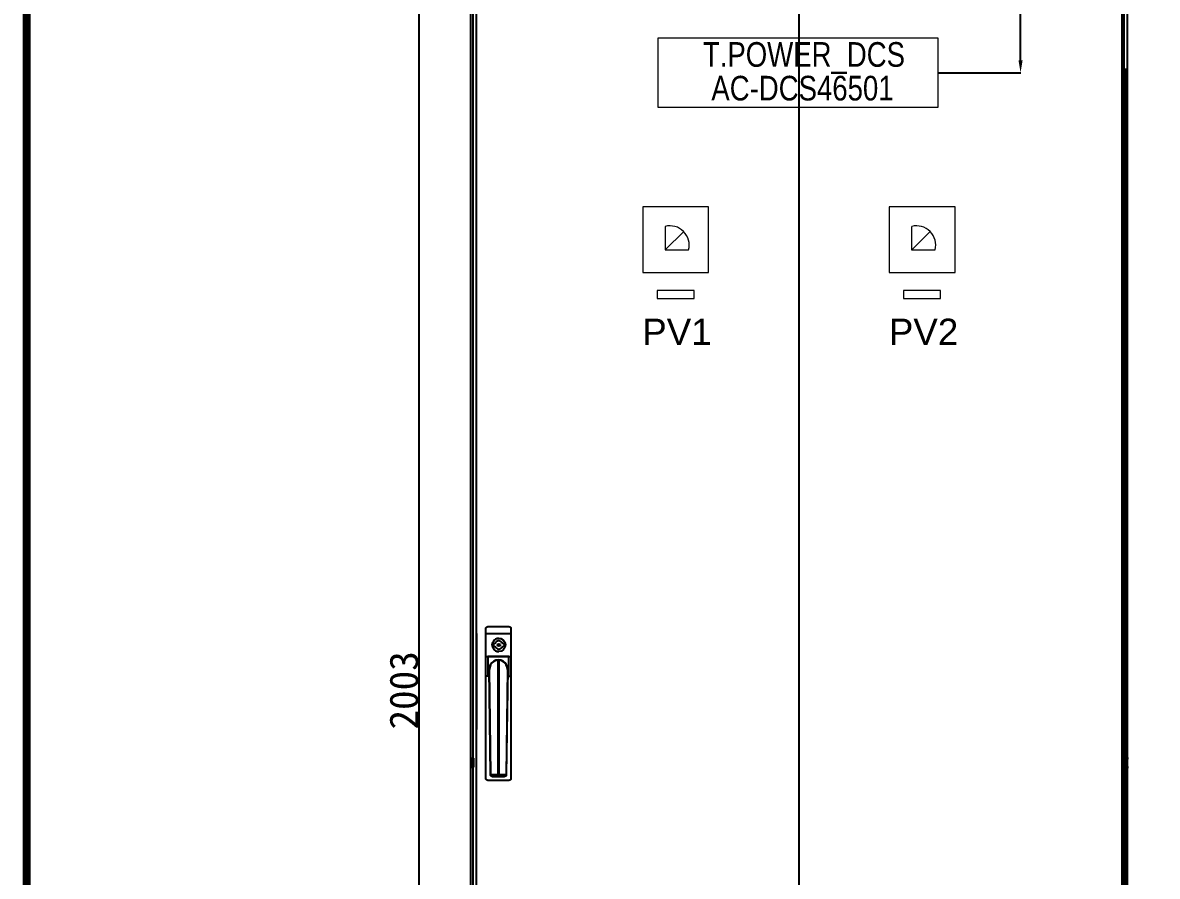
# Model space of a CAD drawing. Extents: x 81437 to 204847, y -54769 to -29444.
# Drawn here: x 81437 to 82818, y -53016 to -51977 of the extents above; entities that cross this region are included whole.
import ezdxf
from ezdxf.enums import TextEntityAlignment as Align
from ezdxf.lldxf.tags import DXFTag

# ---------------------------------------------------------------- set-up
doc = ezdxf.new("R2010")
doc.units = 0
doc.header["$LTSCALE"] = 100
doc.header["$MEASUREMENT"] = 0
doc.layers.add('HLSTK', color=7, linetype='Continuous')
doc.layers.add('t', color=1, linetype='Continuous')
doc.layers.add('细实线', color=7, linetype='Continuous', lineweight=20)
doc.styles.add('HZ', font='arial.ttf', dxfattribs={"width": 0.7})
doc.styles.get("Standard").update_dxf_attribs({"font": ''})
doc.styles.add('微软雅黑', font='')
doc.styles.get('Standard').set_extended_font_data('SimSun')
doc.styles.get('微软雅黑').set_extended_font_data('Microsoft YaHei')
tags = doc.linetypes.add('CENTER', pattern=[2, 1.25, -0.25, 0.25, -0.25]).pattern_tags.tags
tags[10:11] = [DXFTag(74, 4), DXFTag(75, 0), DXFTag(340, '0'), DXFTag(46, 1.0), DXFTag(50, 0.0), DXFTag(44, 0.0), DXFTag(45, 0.0)]
tags[8:9] = [DXFTag(74, 4), DXFTag(75, 0), DXFTag(340, '0'), DXFTag(46, 1.0), DXFTag(50, 0.0), DXFTag(44, 0.0), DXFTag(45, 0.0)]
tags[6:7] = [DXFTag(74, 4), DXFTag(75, 0), DXFTag(340, '0'), DXFTag(46, 1.0), DXFTag(50, 0.0), DXFTag(44, 0.0), DXFTag(45, 0.0)]
tags[4:5] = [DXFTag(74, 4), DXFTag(75, 0), DXFTag(340, '0'), DXFTag(46, 1.0), DXFTag(50, 0.0), DXFTag(44, 0.0), DXFTag(45, 0.0)]
doc.dimstyles.new('ISO-25', dxfattribs={"dimtxt": 35, "dimasz": 35, "dimexe": 1.25, "dimexo": 0.625, "dimtad": 1, "dimtoh": 1, "dimdec": 0, "dimtxsty": 'Standard', "dimcen": 2.5, "dimadec": 0, "dimazin": 0, "dimtfac": 1, "dimtdec": 0, "dimtmove": 0, "dimatfit": 3, "dimfxl": 1, "dimarcsym": 0})
doc.dimstyles.new('STANDARD$0', dxfattribs={"dimtxt": 25, "dimasz": 15, "dimexe": 0.18, "dimexo": 0.0625, "dimgap": 0.09, "dimtad": 0, "dimdec": 0, "dimzin": 0, "dimdsep": 46, "dimtxsty": 'Standard', "dimcen": 0.09, "dimadec": 0, "dimazin": 0, "dimtfac": 1, "dimtdec": 0, "dimtofl": 0, "dimtmove": 0, "dimatfit": 3, "dimfxl": 1, "dimtolj": 1, "dimtzin": 0, "dimarcsym": 0})

# ---------------------------------------------------------------- blocks, each defined once
blk = doc.blocks.new('*D145')
at = {"color": 0, "lineweight": -2, "transparency": 16777216}
for p, q in [((81981.9, -51788.2), (81918.3, -51788.2)), ((81919.5, -51823.2), (81919.5, -53755.7)), ((81981.9, -53790.7), (81918.3, -53790.7))]:
    blk.add_line(p, q, dxfattribs=at)
at = {"color": 0, "transparency": 16777216}
for points in [[(81925.4, -51823.2), (81913.7, -51823.2), (81919.5, -51788.2)], [(81913.7, -53755.7), (81925.4, -53755.7), (81919.5, -53790.7)]]:
    blk.add_solid(points, dxfattribs=at)
at = {"layer": 'Defpoints', "color": 0, "transparency": 16777216}
for p in [(81982.5, -51788.2), (81919.5, -53790.7), (81982.5, -53790.7)]:
    blk.add_point(p, dxfattribs=at)
at = {"color": 0, "transparency": 16777216, "insert": (81901.4, -52789.4), "char_height": 35, "attachment_point": 5, "rotation": 90}
blk.add_mtext('2003', dxfattribs=at)
blk = doc.blocks.new('*D142')
at = {"layer": 'Defpoints', "color": 0, "transparency": 16777216}
for p in [(82550.6, -51788), (82651.4, -51788), (82550.6, -52038)]:
    blk.add_point(p, dxfattribs=at)
at = {"layer": '细实线', "color": 0, "lineweight": -2, "transparency": 16777216}
for p, q in [((82550.6, -51788), (82651.6, -51788)), ((82651.4, -51803), (82651.4, -51888)), ((82651.4, -52023), (82651.4, -51937.9)), ((82550.6, -52038), (82651.6, -52038))]:
    blk.add_line(p, q, dxfattribs=at)
at = {"layer": '细实线', "color": 0, "transparency": 16777216}
for points in [[(82653.9, -51803), (82648.9, -51803), (82651.4, -51788)], [(82648.9, -52023), (82653.9, -52023), (82651.4, -52038)]]:
    blk.add_solid(points, dxfattribs=at)
at = {"layer": '细实线', "color": 0, "transparency": 16777216, "insert": (82651.4, -51913), "char_height": 25, "attachment_point": 5, "rotation": 90}
blk.add_mtext('\\A1;250', dxfattribs=at)
blk = doc.blocks.new('图框')
at = {"layer": 't', "color": 7, "const_width": 9.62}
blk.add_lwpolyline([(4109.5, -3210.4), (4109.5, -58.9), (-6.2, -58.9), (-6.2, -3210.4)], close=True, dxfattribs=at)
at = {"color": 7, "style": '微软雅黑', "flags": 8}
for tag, p, height in [('DWG.NAME:', (1375.5, -2969.2), 25), ('DWG.NO.:', (3122, -3089.3), 24), ('图纸编号', (3309.2, -3111.3), 24), ('FILENO.:', (3122.5, -3165), 24), ('文档号', (3311.6, -3183), 24)]:
    blk.add_attdef(tag, p, '', height=height, dxfattribs=at)
at = {"color": 7, "style": '微软雅黑', "width": 0.8, "flags": 8}
for tag, p, height in [('PROJECTNAME:', (3119.3, -2971.7), 24), ('PROJECT_NAME', (3324.7, -2969.2), 25)]:
    blk.add_attdef(tag, p, '', height=height, dxfattribs=at)
at = {"color": 7, "style": '微软雅黑', "flags": 8}
for tag, p in [('图纸名称:', (1371.6, -3024.8)), ('项目名称', (3272.9, -3045.6))]:
    blk.add_attdef(tag, text='', height=25, dxfattribs=at).set_placement(p, align=Align.BOTTOM_LEFT)
for tag, height, width, p in [('RENLIU', 24, 0.7, (692, -3009.2)), ('SHUFENWANG', 24, 0.7, (879.6, -3009.2)), ('FANGHOU', 24, 0.7, (1063.6, -3009.2)), ('DANDANLI', 24, 0.7, (1243.9, -3009.2)), ('#10STATIONONTROLCABINETCOVER', 30, 0.6, (1771.7, -3076)), ('HANGZHOUHOLLYSYSAUTOMATIONCO.,LTD.', 24, 0.7, (2763.9, -3104.6))]:
    blk.add_attdef(tag, text='', height=height, dxfattribs=dict(at, width=width)).set_placement(p, align=Align.MIDDLE)
at = {"color": 7, "flags": 8}
blk.add_attdef('A', text='', height=23, dxfattribs=at).set_placement((53.7, -3033.7), align=Align.MIDDLE)
at = {"color": 7, "style": '微软雅黑', "flags": 8}
for tag, height, p in [('设计时间', 23, (207.7, -3033.7)), ('刘仁', 23, (692, -3061.1)), ('王姝芬', 23, (879.6, -3061.1)), ('侯方', 23, (1063.6, -3061.1)), ('李丹丹', 23, (1243.9, -3061.1)), ('PAGEXOFX', 24, (3947.6, -3097.9)), ('REV.', 24, (53.2, -3121.9)), ('DATE', 24, (202.7, -3121.9)), ('DESCRIPTION', 24, (445.6, -3121.9)), ('PREPARED', 24, (692, -3121.9)), ('CHECKED', 24, (879.6, -3121.9)), ('SIGNED', 24, (1063.6, -3121.9)), ('APPROVED', 24, (1243.9, -3121.9)), ('图纸名称', 30, (1771.7, -3153.6)), ('第几页共几页', 24, (3947.6, -3172.9))]:
    blk.add_attdef(tag, text='', height=height, dxfattribs=at).set_placement(p, align=Align.MIDDLE)

msp = doc.modelspace()

# ---------------------------------------------------------------- linework, layer by layer
at = {"color": 1, "linetype": 'CENTER'}
msp.add_line((82381.7, -51663), (82381.7, -53906.8), dxfattribs=at)
at = {"color": 7, "linetype": 'Continuous'}
for p, q in [((81982.5, -53745.7), (81982.5, -51788.2)), ((81985.5, -53766.2), (81985.5, -51791.2)), ((81989.1, -51791.2), (81989.1, -52720.2)), ((82775.2, -53766.2), (82775.2, -51791.2)), ((82777.5, -53766.2), (82777.5, -51791.2)), ((82781.5, -53745.7), (82781.5, -51833.7)), ((81984.9, -51982.7), (81984.9, -52871.7)), ((82778.6, -52871.7), (82778.6, -52032.7)), ((82779.1, -52032.7), (82779.1, -52871.7)), ((81989.1, -52720.2), (81989.1, -52837.2)), ((81989.7, -52720.2), (81989.7, -52837.2)), ((81989.1, -52837.2), (81989.1, -53766.2)), ((81982.5, -52871.7), (81984.9, -52871.7)), ((81983.1, -52871.7), (81985.5, -52871.7)), ((81983.7, -52871.7), (81983.7, -52882.7)), ((81984.3, -52871.7), (81984.3, -52882.7)), ((81984.5, -52882.7), (81984.5, -52871.7)), ((81985.1, -52871.7), (81985.1, -52882.7)), ((81985.1, -52871.7), (81985.5, -52871.7)), ((81985.1, -52882.7), (81985.1, -52871.7)), ((81985.7, -52871.7), (81985.7, -52882.7)), ((81985.7, -52871.7), (81986.1, -52871.7)), ((82779.5, -52871.7), (82778.1, -52871.7)), ((82780, -52871.7), (82778.6, -52871.7)), ((82779.5, -52882.7), (82779.5, -52871.7)), ((82779.7, -52871.7), (82782.1, -52871.7)), ((82780, -52882.7), (82780, -52871.7)), ((82780.1, -52871.7), (82780.1, -52882.7)), ((82780.6, -52871.7), (82780.6, -52882.7)), ((82780.9, -52882.7), (82780.9, -52871.7)), ((82781.4, -52882.7), (82781.4, -52871.7)), ((81982.5, -52882.7), (81984.9, -52882.7)), ((81983.1, -52882.7), (81985.5, -52882.7)), ((81984.9, -52882.7), (81984.9, -53571.7)), ((81985.1, -52882.7), (81985.5, -52882.7)), ((81985.7, -52882.7), (81986.1, -52882.7)), ((82779.5, -52882.7), (82778.1, -52882.7)), ((82778.6, -53571.7), (82778.6, -52882.7)), ((82780, -52882.7), (82778.6, -52882.7)), ((82779.1, -52882.7), (82779.1, -53571.7)), ((82779.7, -52882.7), (82782.1, -52882.7))]:
    msp.add_line(p, q, dxfattribs=at)
for p, q in [((82000.8, -52720.2), (82031.5, -52720.2)), ((82000.8, -52748), (82031.5, -52748))]:
    msp.add_line(p, q)
at = {"color": 4, "linetype": 'Continuous'}
for p, q in [((82009.7, -52732.6), (82009.7, -52735.6)), ((82011.9, -52732.7), (82009.7, -52732.6)), ((82009.7, -52735.6), (82011.9, -52735.7)), ((82021.4, -52735.7), (82023.7, -52735.8)), ((82023.7, -52732.8), (82021.5, -52732.7)), ((82023.7, -52735.8), (82023.7, -52732.8))]:
    msp.add_line(p, q, dxfattribs=at)
at = {"lineweight": -3}
for p, q in [((82015.5, -52752.7), (82015.5, -52894.5)), ((82016.8, -52752.7), (82016.8, -52894.5)), ((82003.5, -52772.3), (82000.8, -52772.3)), ((82028.8, -52772.3), (82031.5, -52772.3)), ((82006.9, -52891.9), (82015.5, -52891.9)), ((82016.8, -52891.9), (82025.5, -52891.9))]:
    msp.add_line(p, q, dxfattribs=at)
at = {"color": 3, "linetype": 'Continuous'}
for p, q in [((82780.2, -52871.7), (82782.6, -52871.7)), ((82780.2, -52882.7), (82782.6, -52882.7))]:
    msp.add_line(p, q, dxfattribs=at)
at = {"lineweight": 20}
msp.add_lwpolyline([(82210.6, -51995.5), (82550.6, -51995.5), (82550.6, -52080.5), (82210.6, -52080.5)], close=True, dxfattribs=at)
msp.add_lwpolyline([(82003.4, -52711.8), (82028.9, -52711.8, -0.414214), (82031.5, -52714.4), (82031.5, -52896.3, -0.414214), (82028.9, -52898.9), (82003.4, -52898.9, -0.414214), (82000.8, -52896.3), (82000.8, -52714.4, -0.414214)], format="xyb", close=True)
at = {"lineweight": -3}
msp.add_lwpolyline([(82028.8, -52772.3), (82028.8, -52748), (82003.5, -52748), (82003.5, -52772.3)], dxfattribs=at)
for points in [[(82027.5, -52763.6), (82025.8, -52891.9, -0.40988), (82023.2, -52894.5), (82009.1, -52894.5, -0.40988), (82006.5, -52891.9), (82004.8, -52763.6)], [(82015.5, -52894.1), (82009.1, -52894.1, -0.40988), (82006.9, -52891.9), (82005.2, -52763.6)], [(82027.1, -52763.6), (82025.5, -52891.9, -0.40988), (82023.2, -52894.1), (82016.8, -52894.1)]]:
    msp.add_lwpolyline(points, format="xyb", dxfattribs=at)
at = {"color": 4, "linetype": 'Continuous'}
for radius in [8, 1.6]:
    msp.add_circle((82016.7, -52734.2), radius, dxfattribs=at)
for radius, start, end in [(8, 89.4964, 270), (8, 0, 89.4964), (5, 16.954, 162.0388), (5, 196.954, 342.0388)]:
    msp.add_arc((82016.7, -52734.2), radius, start, end, dxfattribs=at)
at = {"lineweight": -3}
for radius in [11.3, 10.9]:
    msp.add_arc((82016.2, -52763.6), radius, 358.302, 181.698, dxfattribs=at)
at = {"layer": '细实线', "color": 7}
for p, q in [((82218.9, -52225.1), (82218.9, -52253.6)), ((82518.9, -52225.1), (82518.9, -52253.6)), ((82219.2, -52253.6), (82241.6, -52231.3)), ((82519.2, -52253.6), (82541.6, -52231.3)), ((82218.9, -52253.6), (82247.5, -52253.6)), ((82518.9, -52253.6), (82547.5, -52253.6))]:
    msp.add_line(p, q, dxfattribs=at)
for points in [[(82191.7, -52281.2), (82271.7, -52281.2), (82271.7, -52201.2), (82191.7, -52201.2)], [(82491.7, -52281.2), (82571.7, -52281.2), (82571.7, -52201.2), (82491.7, -52201.2)], [(82209.2, -52312.8), (82254.2, -52312.8), (82254.2, -52302.8), (82209.2, -52302.8)], [(82509.2, -52312.8), (82554.2, -52312.8), (82554.2, -52302.8), (82509.2, -52302.8)]]:
    msp.add_lwpolyline(points, close=True, dxfattribs=at)
for centre in [(82224.9, -52247.7), (82524.9, -52247.7)]:
    msp.add_arc(centre, 23.4, 345.4011, 104.6463, dxfattribs=at)

# ---------------------------------------------------------------- block references
at = {"color": 1}
msp.add_blockref('图框', (81448.4, -51380.3), dxfattribs=at)

# ---------------------------------------------------------------- texts
at = {"style": 'HZ'}
for s, p in [('PV1', (82233.4, -52369.2)), ('PV2', (82533.4, -52369.2))]:
    msp.add_text(s, height=32, dxfattribs=at).set_placement(p, align=Align.CENTER)
at = {"layer": 'HLSTK', "color": 7, "style": 'HZ', "width": 0.8}
for s, p in [('T.POWER_DCS', (82387.9, -52030.8)), ('AC-DCS46501', (82386.1, -52071.8))]:
    msp.add_text(s, height=30, dxfattribs=at).set_placement(p, align=Align.CENTER)

# ---------------------------------------------------------------- dimensions: what is measured, and where the dimension line sits
at = {"color": 3}
dim = msp.add_linear_dim(base=(81919.5319195, -53790.655737), p1=(81982.4778407, -51788.155737), p2=(81982.4778407, -53790.655737), angle=90, dimstyle='ISO-25', dxfattribs=at)
dim.commit()
dim.dimension.update_dxf_attribs({"geometry": '*D145', "text_midpoint": (81901.4069195, -52789.405737)})
at = {"layer": '细实线', "color": 3}
dim = msp.add_linear_dim(base=(82651.4, -51788), p1=(82550.6, -52038), p2=(82550.6, -51788), angle=90, dimstyle='STANDARD$0', dxfattribs=at)
dim.commit()
dim.dimension.update_dxf_attribs({"geometry": '*D142', "text_midpoint": (82651.4, -51913)})

doc.saveas('drawing.dxf')
